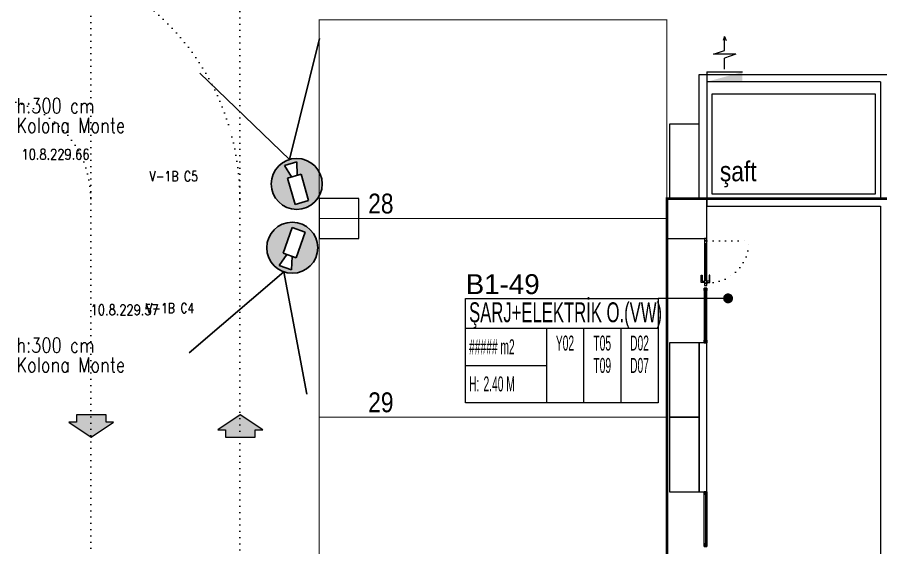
# Model space of a CAD drawing. Header units: metres. Extents: x -13933 to 152404, y -7861 to 21912.
# Drawn here: x 58352 to 60090, y 3378 to 4445 of the extents above; entities that cross this region are included whole.
import ezdxf
from ezdxf.enums import TextEntityAlignment as Align

# ---------------------------------------------------------------- set-up
doc = ezdxf.new("R2010")
doc.units = ezdxf.units.M
doc.header["$LTSCALE"] = 100
doc.header["$MEASUREMENT"] = 0
doc.linetypes.add('DOT2', pattern=[0.125, 0, -0.125])
doc.linetypes.add('HIDDEN', pattern=[0.375, 0.25, -0.125])
doc.layers.get('0').update_dxf_attribs({"color": 9, "lineweight": 9})
for name, color, linetype, lineweight in [('00', 9, 'Continuous', 9), ('01', 9, 'Continuous', 9), ('05', 9, 'Continuous', 9), ('06B', 9, 'Continuous', 9), ('06D', 9, 'Continuous', 9), ('10', 9, 'Continuous', 9), ('15', 9, 'Continuous', 9), ('20', 9, 'DOT2', 9), ('21', 9, 'Continuous', 9), ('21_mahal200', 9, 'Continuous', 9), ('32-ekipman', 9, 'Continuous', 9), ('E-DAHİLİ KAMERA', 7, 'Continuous', 30), ('E-YAZI', 7, 'Continuous', 30)]:
    doc.layers.add(name, color=color, linetype=linetype, lineweight=lineweight)
doc.styles.add('Arial', font='arial.ttf', dxfattribs={"height": 2.5})
doc.styles.add('E-YAZI', font='txttw.shx')
doc.styles.add('MuuM_TEXT-STANDART', font='ARIALN.TTF')
doc.dimstyles.new('MuuM_DIM200', dxfattribs={"dimscale": 20, "dimtxt": 2, "dimasz": 1, "dimexe": 1, "dimexo": 1, "dimgap": 1, "dimtad": 1, "dimdec": 1, "dimrnd": 0.5, "dimdsep": 46, "dimtxsty": 'MuuM_TEXT-STANDART', "dimblk": 'ARCHTICK', "dimcen": 0, "dimdle": 0.15, "dimclrd": 256, "dimclre": 256, "dimclrt": 256, "dimadec": 0, "dimazin": 0, "dimtfac": 5, "dimtdec": 1, "dimtix": 1, "dimtmove": 2, "dimatfit": 3, "dimldrblk": 'DOT', "dimfxl": 3, "dimfxlon": 1, "dimtolj": 1, "dimlwd": -1, "dimlwe": -1, "dimarcsym": 0})

# ---------------------------------------------------------------- blocks, each defined once
blk = doc.blocks.new('E-VARIFOCAL DOME KAMERA')
at = {"layer": 'E-DAHİLİ KAMERA'}
h = blk.add_hatch(color=6, dxfattribs=at)
h.dxf.hatch_style = 1
h.paths.add_polyline_path([(0, 0, 1), (25.66, 0, 1)])
h.paths.add_polyline_path([(16.93, 3.57), (16.93, 1.47), (23.48, 3.34), (23.48, -3.21), (16.93, -1.34), (16.93, -3.45), (3.15, -3.45), (3.15, 3.57)], flags=16)
at = {"layer": 'E-DAHİLİ KAMERA', "color": 6}
for p, q in [((25.66, 0), (79.91, 31.32)), ((3.15, 3.57), (3.15, -3.45)), ((16.93, 3.57), (3.15, 3.57)), ((16.93, -3.45), (16.93, 3.57)), ((16.93, 1.47), (23.48, 3.34)), ((23.48, 3.34), (23.48, -3.21)), ((25.66, 0), (79.91, -31.32)), ((3.15, -3.45), (16.93, -3.45)), ((16.93, -1.34), (23.48, -3.21))]:
    blk.add_line(p, q, dxfattribs=at)
blk.add_circle((12.83, 0), 12.83, dxfattribs=at)
blk = doc.blocks.new('p-kolon_80x80')
blk.add_lwpolyline([(-40, -40), (40, -40), (40, 40), (-40, 40)], close=True)
blk = doc.blocks.new('1.bod.mimari.elk')
at = {"layer": '01'}
for p in [(3000, -4590), (3700, -4590)]:
    blk.add_blockref('p-kolon_80x80', p, dxfattribs=at)
blk = doc.blocks.new('p-işyeri')
at = {"color": 0, "const_width": 2}
blk.add_lwpolyline([(200, 0), (200, 700), (-200, 700), (-200, 0)], close=True, dxfattribs=at)
blk = doc.blocks.new('prf-10x10')
blk.add_lwpolyline([(-5, -5), (5, -5), (5, 5), (-5, 5)], close=True)
at = {"color": 255}
blk.add_solid([(-5, -5), (5, -5), (-5, 5), (5, 5)], dxfattribs=at)
at = {"layer": '10'}
blk.add_point((0, 0), dxfattribs=at)
blk = doc.blocks.new('*U929')
at = {"layer": '06D'}
blk.add_lwpolyline([(-2.5, 110), (2.5, 110), (2.5, 0), (-2.5, 0)], close=True, dxfattribs=at)
at = {"layer": '15'}
blk.add_lwpolyline([(0, 105), (0, 5)], dxfattribs=at)
at = {"layer": '10', "xscale": 0.5, "yscale": 0.5, "rotation": 90}
for p in [(0, 107.5), (0, 2.5)]:
    blk.add_blockref('prf-10x10', p, dxfattribs=at)
blk = doc.blocks.new('p-al-01')
at = {"layer": '06B'}
for points in [[(27, 4.3), (27, 10.6), (42, 10.6), (42, 8.7), (29.3, 8.7), (29.3, 8.7), (29.3, 4.3), (27, 4.3)], [(27, -0.7), (27, -6.9), (42, -6.9), (42, -5), (29.3, -5), (29.3, -5), (29.3, -0.7), (27, -0.7)]]:
    blk.add_lwpolyline(points, dxfattribs=at)
at = {"layer": '06D'}
for p, q in [((115.7, 4.3), (28.8, 4.3)), ((28.8, -0.7), (115.7, -0.7))]:
    blk.add_line(p, q, dxfattribs=at)
at = {"layer": '10'}
for points in [[(25.7, -0.7), (25.7, 4.3), (20.7, 4.3), (20.7, -0.7)], [(30.7, -0.7), (30.7, 4.3), (25.7, 4.3), (25.7, -0.7)], [(110.7, -0.7), (110.7, 4.3), (105.7, 4.3), (105.7, -0.7)], [(115.7, -0.7), (115.7, 4.3), (110.7, 4.3), (110.7, -0.7)]]:
    blk.add_lwpolyline(points, close=True, dxfattribs=at)
at = {"layer": '15'}
blk.add_lwpolyline([(105.7, 1.8), (30.7, 1.8)], dxfattribs=at)
at = {"layer": '20'}
blk.add_lwpolyline([(110.7, -0.7), (110.7, -85.7)], dxfattribs=at)
blk.add_arc((110.7, -0.7), 85, 180, 270, dxfattribs=at)
blk = doc.blocks.new('YD-72-20')
at = {"linetype": 'Continuous'}
for p, q in [((0, 0.714), (-0.028, 0.634)), ((0, 0.714), (0.028, 0.634)), ((0, 0.434), (0, 0.714)), ((-0.225, 0.355), (0.225, 0.355)), ((-0.225, 0.355), (0, 0.276)), ((0.225, 0.355), (0, 0.434)), ((0, 0.058), (0, 0.276)), ((0.36, 0), (-0.36, 0)), ((0.36, 0), (0.36, -0.2))]:
    blk.add_line(p, q, dxfattribs=at)
blk.add_solid([(0.36, -0.2), (-0.36, 0), (-0.36, -0.2)])
blk = doc.blocks.new('b1 yan.dol')
at = {"xscale": -100, "yscale": 100, "zscale": 100}
blk.add_blockref('YD-72-20', (59776, -15176.4), dxfattribs=at)
blk = doc.blocks.new('0_arrow1')
blk.add_hatch(color=254).paths.add_polyline_path([(0, 0), (-22.5, -15), (-15, -15), (-15, -22.5), (15, -22.5), (15, -15), (22.5, -15)])
at = {"linetype": 'ByBlock', "lineweight": -2}
blk.add_lwpolyline([(15, -22.5), (-15, -22.5), (-15, -15), (-22.5, -15), (0, 0), (22.5, -15), (15, -15)], close=True, dxfattribs=at)
blk.add_point((0, 0))
blk = doc.blocks.new('p-birim')
blk.add_lwpolyline([(0, 0), (1, 0), (1, 1), (0, 1)], close=True)
blk = doc.blocks.new('0_roomno2')
blk.add_lwpolyline([(19.375, -10.5), (0, -10.5), (0, 0), (19.375, 0)], close=True)
for points in [[(0, -3), (19.375, -3)], [(8.125, -3), (8.125, -10.5)], [(11.875, -3), (11.875, -10.5)], [(15.625, -3), (15.625, -10.5)], [(0, -6.75), (8.125, -6.75)]]:
    blk.add_lwpolyline(points)
at = {"style": 'MuuM_TEXT-STANDART', "width": 0.6}
blk.add_text('H:', height=1.5, dxfattribs=at).set_placement((0.35, -8.608), align=Align.MIDDLE_LEFT)
at = {"style": 'Arial'}
blk.add_attdef('ODANO', (0, 1.17), '', height=2, dxfattribs=at)
blk.add_attdef('MEKANADI', text='', height=2, dxfattribs=at).set_placement((0.35, -3), align=Align.BOTTOM_LEFT)
at = {"style": 'MuuM_TEXT-STANDART', "width": 0.6}
for tag, p in [('M2', (0.35, -4.875)), ('TEMIZTAVANYUKSEKLIGI', (1.8, -8.608))]:
    blk.add_attdef(tag, text='', height=1.5, dxfattribs=at).set_placement(p, align=Align.MIDDLE_LEFT)
for tag, p in [('YER01', (10, -4.5)), ('TAVAN01', (13.75, -4.5)), ('DUVAR01', (17.5, -4.5)), ('YER02', (10, -6.75)), ('TAVAN02', (13.75, -6.75)), ('DUVAR02', (17.5, -6.75)), ('YER03', (10, -9)), ('TAVAN03', (13.75, -9)), ('DUVAR03', (17.5, -9))]:
    blk.add_attdef(tag, text='', height=1.5, dxfattribs=at).set_placement(p, align=Align.MIDDLE_CENTER)
blk = doc.blocks.new('_ArchTick')
at = {"color": 0, "linetype": 'ByBlock', "const_width": 0.15}
blk.add_lwpolyline([(-0.5, -0.5), (0.5, 0.5)], dxfattribs=at)
blk = doc.blocks.new('_Dot')
at = {"color": 0, "linetype": 'ByBlock', "lineweight": -2}
blk.add_line((-0.5, 0), (-1, 0), dxfattribs=at)
at = {"color": 0, "linetype": 'ByBlock', "const_width": 0.5}
blk.add_lwpolyline([(-0.25, 0, 1), (0.25, 0, 1)], format="xyb", close=True, dxfattribs=at)
blk = doc.blocks.new('1.bod.mimari1.elk')
at = {"layer": '00'}
for points in [[(3725, -4550), (3725, -4300), (4440, -4300)], [(4090, -4315), (4090, -4550), (3740, -4550), (3740, -4565), (4090, -4565), (4090, -4970), (4090, -4970), (4090, -4970), (4090, -4985), (4090, -4985), (4090, -4985), (4090, -5350)], [(4090, -4315), (3740, -4315), (3740, -4550)]]:
    blk.add_lwpolyline(points, dxfattribs=at)
blk.add_lwpolyline([(3725, -5140), (3740, -5140), (3740, -4840), (3725, -4840)], close=True, dxfattribs=at)
at = {"layer": '06D', "linetype": 'DOT2'}
for points in [[(2500, -1650), (2500, -7740, 0.4142136), (3100, -8340), (12425, -8340)], [(2800, -1678.64), (2800, -7740, 0.4142136), (3100, -8040), (11395.6, -8040)]]:
    blk.add_lwpolyline(points, format="xyb", dxfattribs=at)
at = {"layer": '06D'}
blk.add_lwpolyline([(3750, -4540), (4080, -4540), (4080, -4340), (3750, -4340)], close=True, dxfattribs=at)
at = {"layer": '06D', "linetype": 'DOT2'}
for radius in [500, 200]:
    blk.add_arc((2300, -4550), radius, 0, 90, dxfattribs=at)
at = {"layer": '20', "ltscale": 2, "const_width": 5}
blk.add_lwpolyline([(4440, -7830), (3660, -7830), (3660, -4550), (4440, -4550)], close=True, dxfattribs=at)
at = {"rotation": 90.00000000000001}
blk.add_blockref('p-al-01', (3739.6, -4745.67), dxfattribs=at)
at = {"xscale": -1, "rotation": 180}
blk.add_blockref('*U929', (3737.5, -4730), dxfattribs=at)
blk.add_blockref('*U929', (3737.5, -5250))
at = {"layer": '05', "xscale": 60.00000000000003, "yscale": 150}
for p in [(3665, -4550), (3665, -4990), (3665, -5140)]:
    blk.add_blockref('p-birim', p, dxfattribs=at)
at = {"layer": '06D', "color": 89, "linetype": 'HIDDEN', "true_color": 0x2e4d23, "rotation": 90}
for p in [(3660, -4390), (3660, -4790), (3660, -5190)]:
    blk.add_blockref('p-işyeri', p, dxfattribs=at)
at = {"layer": '06D', "xscale": -2, "yscale": 2, "zscale": 2, "rotation": 180}
blk.add_blockref('0_arrow1', (2501.16, -5030), dxfattribs=at)
at = {"layer": '06D', "xscale": -2, "yscale": 2, "zscale": 2}
blk.add_blockref('0_arrow1', (2801.16, -4985), dxfattribs=at)
at = {"layer": '21_mahal200'}
ref = blk.add_blockref('0_roomno2', (3254.7, -4750.67), dxfattribs=dict(at, xscale=20, yscale=20, zscale=20))
ref.add_attrib('ODANO', 'B1-49', (3254.7, -4742.03), dxfattribs={"layer": '0', "height": 40, "style": 'Arial'})
ref.add_attrib('MEKANADI', 'ŞARJ+ELEKTRİK O.(VW)', dxfattribs={"layer": '0', "height": 40, "style": 'Arial', "width": 0.6}).set_placement((3261.7, -4810.67), align=Align.BOTTOM_LEFT)
ref.add_attrib('M2', '##### m2', dxfattribs={"layer": '0', "height": 30, "style": 'MuuM_TEXT-STANDART', "width": 0.6}).set_placement((3261.7, -4848.17), align=Align.MIDDLE_LEFT)
ref.add_attrib('TEMIZTAVANYUKSEKLIGI', '2.40 M', dxfattribs={"layer": '0', "height": 30, "style": 'MuuM_TEXT-STANDART', "width": 0.6}).set_placement((3290.7, -4922.83), align=Align.MIDDLE_LEFT)
ref.add_attrib('YER01', 'Y02', dxfattribs={"layer": '0', "height": 30, "style": 'MuuM_TEXT-STANDART', "width": 0.6}).set_placement((3454.7, -4840.67), align=Align.MIDDLE_CENTER)
ref.add_attrib('TAVAN01', 'T05', dxfattribs={"layer": '0', "height": 30, "style": 'MuuM_TEXT-STANDART', "width": 0.6}).set_placement((3529.7, -4840.67), align=Align.MIDDLE_CENTER)
ref.add_attrib('DUVAR01', 'D02', dxfattribs={"layer": '0', "height": 30, "style": 'MuuM_TEXT-STANDART', "width": 0.6}).set_placement((3604.7, -4840.67), align=Align.MIDDLE_CENTER)
ref.add_attrib('TAVAN02', 'T09', dxfattribs={"layer": '0', "height": 30, "style": 'MuuM_TEXT-STANDART', "width": 0.6}).set_placement((3529.7, -4885.67), align=Align.MIDDLE_CENTER)
ref.add_attrib('DUVAR02', 'D07', dxfattribs={"layer": '0', "height": 30, "style": 'MuuM_TEXT-STANDART', "width": 0.6}).set_placement((3604.7, -4885.67), align=Align.MIDDLE_CENTER)
at = {"layer": '32-ekipman'}
blk.add_blockref('b1 yan.dol', (-56000, 10881.42), dxfattribs=at)
at = {"layer": '21', "style": 'MuuM_TEXT-STANDART'}
blk.add_text('şaft ', height=40, dxfattribs=at).set_placement((3766.55, -4515))
for s, p in [('28', (3058.62, -4591.88)), ('29', (3058.62, -4991.88))]:
    blk.add_text(s, height=40, dxfattribs=at).set_placement(p, align=Align.BOTTOM_LEFT)
at = {"layer": '21_mahal200'}
blk.add_leader([(3782.97, -4750.67), (3642.2, -4750.67)], dimstyle='MuuM_DIM200', override={"dimasz": 1, "dimfxl": 10}, dxfattribs=at)

msp = doc.modelspace()

# ---------------------------------------------------------------- block references
at = {"layer": '06D'}
for name in ['1.bod.mimari.elk', '1.bod.mimari1.elk']:
    msp.add_blockref(name, (56000, 8630), dxfattribs=at)
at = {"layer": 'E-DAHİLİ KAMERA', "color": 2, "xscale": 3.999999999999995, "yscale": 3.999999999999995, "zscale": 3.999999999999995}
for p, rotation in [((58928.9, 4060.3), 106.1015425277422), ((58922.6, 4029.5), 250.6284578727839)]:
    msp.add_blockref('E-VARIFOCAL DOME KAMERA', p, dxfattribs=dict(at, rotation=rotation))

# ---------------------------------------------------------------- texts
at = {"layer": 'E-YAZI', "color": 30, "style": 'E-YAZI', "width": 0.8}
for s, p in [('h:300 cm', (58350.2, 4252)), ('Kolona Monte', (58350.2, 4212.4)), ('h:300 cm', (58350.2, 3770.2)), ('Kolona Monte', (58350.2, 3730.6))]:
    msp.add_text(s, height=30, dxfattribs=at).set_placement(p)
at = {"layer": 'E-YAZI', "color": 1, "style": 'E-YAZI', "width": 0.8}
for s, p in [('10.8.229.66', (58360.7, 4158.6)), ('10.8.229.57', (58500, 3845.7))]:
    msp.add_text(s, height=21, dxfattribs=at).set_placement(p)
at = {"layer": 'E-YAZI', "color": 6, "style": 'E-YAZI', "width": 0.8}
for s, p in [('V-1B C5', (58618.4, 4115)), ('V-1B C4', (58611.2, 3849.7))]:
    msp.add_text(s, height=20, dxfattribs=at).set_placement(p)

doc.saveas('drawing.dxf')
